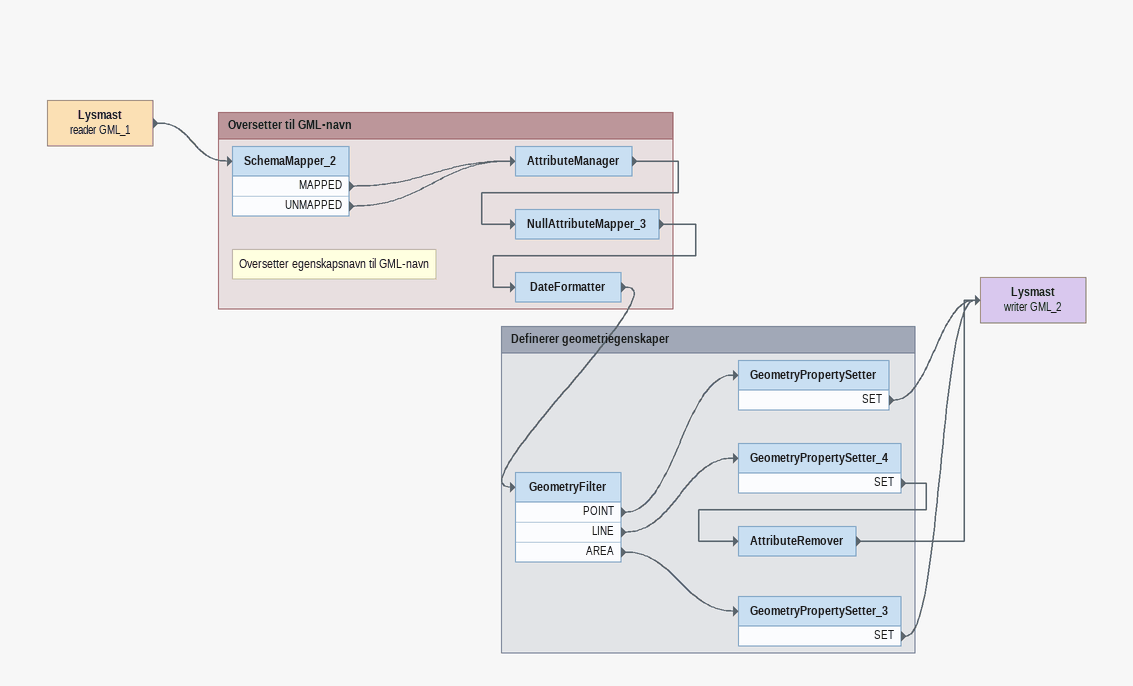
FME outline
Lysmast (reader GML_1)
    -> SchemaMapper_2
Lysmast (writer GML_2)

Bookmark: Oversetter til GML-navn
Note: Oversetter egenskapsnavn til GML-navn
SchemaMapper_2
    MAPPED -> AttributeManager
    UNMAPPED -> AttributeManager
AttributeManager
    -> NullAttributeMapper_3
NullAttributeMapper_3
    -> DateFormatter
DateFormatter
    -> GeometryFilter

Bookmark: Definerer geometriegenskaper
GeometryFilter
    POINT -> GeometryPropertySetter
    LINE -> GeometryPropertySetter_4
    AREA -> GeometryPropertySetter_3
GeometryPropertySetter
    SET -> Lysmast (writer GML_2)
GeometryPropertySetter_4
    SET -> AttributeRemover
AttributeRemover
    -> Lysmast (writer GML_2)
GeometryPropertySetter_3
    SET -> Lysmast (writer GML_2)
